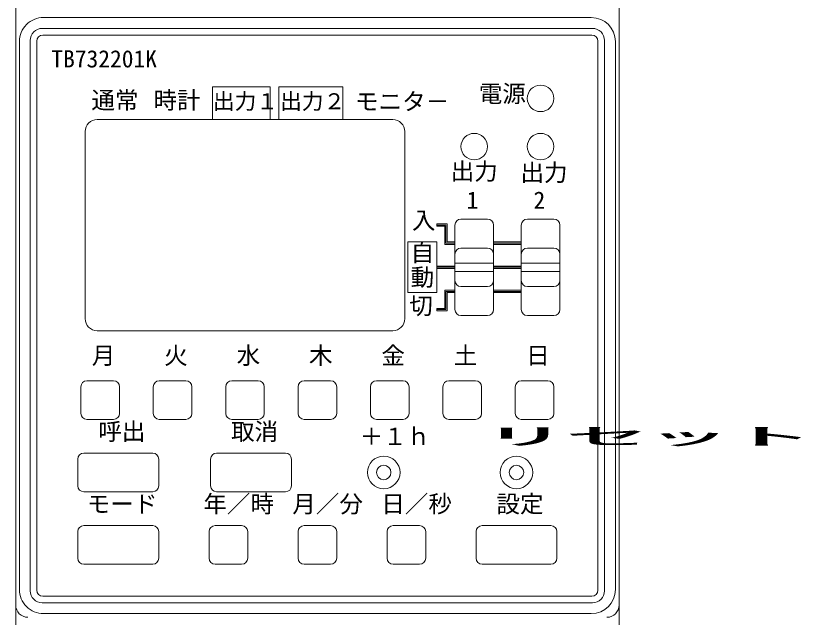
# Model space of a CAD drawing. Units: millimetres, scale not verified. Extents: x -99335 to 21988, y -1567 to 4168.
# Drawn here: x -17452.8 to -16996.1, y 1722.5 to 2072.2 of the extents above; entities that cross this region are included whole.
import ezdxf
from ezdxf.enums import TextEntityAlignment as Align

# ---------------------------------------------------------------- set-up
doc = ezdxf.new("R2010")
doc.units = ezdxf.units.MM
doc.header["$LTSCALE"] = 10
doc.layers.add('1-4__4-0_', color=7, linetype='Continuous', lineweight=18)
doc.styles.add('ＭＳ ゴシック', font='')
doc.styles.get('ＭＳ ゴシック').set_extended_font_data('MS Gothic')

msp = doc.modelspace()

# ---------------------------------------------------------------- linework, layer by layer
at = {"layer": '1-4__4-0_'}
for p, q in [((-17452.85, 2234.58), (-17452.85, 1648.79)), ((-17102.08, 2234.58), (-17102.08, 1648.79)), ((-17436.71, 2071.12), (-17118.21, 2071.12)), ((-17437.41, 2064.8), (-17117.51, 2064.8)), ((-17437.06, 2060.95), (-17117.86, 2060.95)), ((-17450.74, 1738.59), (-17450.74, 2057.09)), ((-17444.43, 2057.79), (-17444.43, 1737.89)), ((-17440.57, 2057.44), (-17440.57, 1738.24)), ((-17114.35, 2057.44), (-17114.35, 1738.24)), ((-17110.49, 2057.79), (-17110.49, 1737.89)), ((-17104.18, 1738.59), (-17104.18, 2057.09)), ((-17338.36, 2030.78), (-17338.36, 2011.84)), ((-17338.36, 2030.78), (-17304.82, 2030.78)), ((-17304.82, 2030.78), (-17304.82, 2011.84)), ((-17299.91, 2030.78), (-17299.91, 2011.84)), ((-17299.91, 2030.78), (-17262.73, 2030.78)), ((-17262.73, 2030.78), (-17262.73, 2011.84)), ((-17405.49, 2011.84), (-17233.61, 2011.84)), ((-17412.51, 2004.82), (-17412.51, 1896.08)), ((-17226.6, 2004.82), (-17226.6, 1896.08)), ((-17208.01, 1951.15), (-17202.05, 1951.15)), ((-17208.01, 1949.75), (-17208.01, 1951.15)), ((-17208.01, 1950.45), (-17202.75, 1950.45)), ((-17202.75, 1950.45), (-17202.75, 1939.93)), ((-17202.05, 1951.15), (-17202.05, 1940.63)), ((-17197.49, 1950.45), (-17197.49, 1901.35)), ((-17193.98, 1953.96), (-17178.54, 1953.96)), ((-17175.04, 1950.45), (-17175.04, 1901.35)), ((-17158.9, 1950.45), (-17158.9, 1901.35)), ((-17155.39, 1953.96), (-17139.96, 1953.96)), ((-17136.45, 1950.45), (-17136.45, 1901.35)), ((-17208.01, 1949.75), (-17203.45, 1949.75)), ((-17203.45, 1949.75), (-17203.45, 1939.23)), ((-17224.85, 1940.63), (-17224.85, 1911.17)), ((-17224.85, 1940.63), (-17208.01, 1940.63)), ((-17208.01, 1940.63), (-17208.01, 1911.17)), ((-17203.45, 1939.23), (-17197.49, 1939.23)), ((-17202.75, 1939.93), (-17197.49, 1939.93)), ((-17202.05, 1940.63), (-17197.49, 1940.63)), ((-17193.98, 1937.12), (-17178.54, 1937.12)), ((-17175.04, 1940.63), (-17158.9, 1940.63)), ((-17175.04, 1939.93), (-17158.9, 1939.93)), ((-17175.04, 1939.23), (-17158.9, 1939.23)), ((-17155.39, 1937.12), (-17139.96, 1937.12)), ((-17197.49, 1928.35), (-17175.04, 1928.35)), ((-17158.9, 1928.35), (-17136.45, 1928.35)), ((-17208.01, 1925.2), (-17208.01, 1926.6)), ((-17208.01, 1926.6), (-17197.49, 1926.6)), ((-17208.01, 1925.9), (-17197.49, 1925.9)), ((-17208.01, 1925.2), (-17197.49, 1925.2)), ((-17197.49, 1923.44), (-17175.04, 1923.44)), ((-17175.04, 1926.6), (-17158.9, 1926.6)), ((-17175.04, 1925.9), (-17158.9, 1925.9)), ((-17175.04, 1925.2), (-17158.9, 1925.2)), ((-17158.9, 1923.44), (-17136.45, 1923.44)), ((-17193.98, 1914.67), (-17178.54, 1914.67)), ((-17155.39, 1914.67), (-17139.96, 1914.67)), ((-17224.85, 1911.17), (-17208.01, 1911.17)), ((-17203.45, 1912.57), (-17203.45, 1902.05)), ((-17203.45, 1912.57), (-17197.49, 1912.57)), ((-17202.75, 1911.87), (-17202.75, 1901.35)), ((-17202.75, 1911.87), (-17197.49, 1911.87)), ((-17202.05, 1911.17), (-17202.05, 1900.64)), ((-17202.05, 1911.17), (-17197.49, 1911.17)), ((-17175.04, 1912.57), (-17158.9, 1912.57)), ((-17175.04, 1911.87), (-17158.9, 1911.87)), ((-17175.04, 1911.17), (-17158.9, 1911.17)), ((-17208.01, 1902.05), (-17203.45, 1902.05)), ((-17208.01, 1900.64), (-17208.01, 1902.05)), ((-17208.01, 1901.35), (-17202.75, 1901.35)), ((-17208.01, 1900.64), (-17202.05, 1900.64)), ((-17193.98, 1897.84), (-17178.54, 1897.84)), ((-17155.39, 1897.84), (-17139.96, 1897.84)), ((-17405.49, 1889.07), (-17233.61, 1889.07)), ((-17411.45, 1859.95), (-17396.02, 1859.95)), ((-17369.36, 1859.95), (-17353.93, 1859.95)), ((-17327.27, 1859.95), (-17311.84, 1859.95)), ((-17285.18, 1859.95), (-17269.74, 1859.95)), ((-17243.09, 1859.95), (-17227.65, 1859.95)), ((-17200.99, 1859.95), (-17185.56, 1859.95)), ((-17158.9, 1859.95), (-17143.47, 1859.95)), ((-17414.96, 1856.45), (-17414.96, 1841.01)), ((-17392.51, 1856.45), (-17392.51, 1841.01)), ((-17372.87, 1856.45), (-17372.87, 1841.01)), ((-17350.42, 1856.45), (-17350.42, 1841.01)), ((-17330.78, 1856.45), (-17330.78, 1841.01)), ((-17308.33, 1856.45), (-17308.33, 1841.01)), ((-17288.68, 1856.45), (-17288.68, 1841.01)), ((-17266.24, 1856.45), (-17266.24, 1841.01)), ((-17246.59, 1856.45), (-17246.59, 1841.01)), ((-17224.14, 1856.45), (-17224.14, 1841.01)), ((-17204.5, 1856.45), (-17204.5, 1841.01)), ((-17182.05, 1856.45), (-17182.05, 1841.01)), ((-17162.41, 1856.45), (-17162.41, 1841.01)), ((-17139.96, 1856.45), (-17139.96, 1841.01)), ((-17411.45, 1837.51), (-17396.02, 1837.51)), ((-17369.36, 1837.51), (-17353.93, 1837.51)), ((-17327.27, 1837.51), (-17311.84, 1837.51)), ((-17285.18, 1837.51), (-17269.74, 1837.51)), ((-17243.09, 1837.51), (-17227.65, 1837.51)), ((-17200.99, 1837.51), (-17185.56, 1837.51)), ((-17158.9, 1837.51), (-17143.47, 1837.51)), ((-17413.21, 1817.86), (-17373.22, 1817.86)), ((-17336.04, 1817.86), (-17296.05, 1817.86)), ((-17416.72, 1814.35), (-17416.72, 1798.92)), ((-17369.71, 1814.35), (-17369.71, 1798.92)), ((-17339.55, 1814.35), (-17339.55, 1798.92)), ((-17292.54, 1814.35), (-17292.54, 1798.92)), ((-17413.21, 1795.41), (-17373.22, 1795.41)), ((-17336.04, 1795.41), (-17296.05, 1795.41)), ((-17416.72, 1772.26), (-17416.72, 1756.83)), ((-17413.21, 1775.77), (-17373.22, 1775.77)), ((-17369.71, 1772.26), (-17369.71, 1756.83)), ((-17340.43, 1772.26), (-17340.43, 1756.83)), ((-17336.92, 1775.77), (-17321.48, 1775.77)), ((-17317.98, 1772.26), (-17317.98, 1756.83)), ((-17288.69, 1772.26), (-17288.69, 1756.83)), ((-17285.18, 1775.77), (-17269.75, 1775.77)), ((-17266.24, 1772.26), (-17266.24, 1756.83)), ((-17236.95, 1772.26), (-17236.95, 1756.83)), ((-17233.44, 1775.77), (-17218.01, 1775.77)), ((-17214.5, 1772.26), (-17214.5, 1756.83)), ((-17185.21, 1772.26), (-17185.21, 1756.83)), ((-17181.7, 1775.77), (-17141.71, 1775.77)), ((-17138.21, 1772.26), (-17138.21, 1756.83)), ((-17413.21, 1753.32), (-17373.22, 1753.32)), ((-17336.92, 1753.32), (-17321.48, 1753.32)), ((-17285.18, 1753.32), (-17269.75, 1753.32)), ((-17233.44, 1753.32), (-17218.01, 1753.32)), ((-17181.7, 1753.32), (-17141.71, 1753.32)), ((-17437.06, 1734.73), (-17117.86, 1734.73)), ((-17437.41, 1730.87), (-17117.51, 1730.87)), ((-17436.71, 1724.56), (-17118.21, 1724.56))]:
    msp.add_line(p, q, dxfattribs=at)
for centre, radius in [((-17147.68, 2024.12), 7.72), ((-17186.26, 1996.05), 7.72), ((-17147.68, 1996.05), 7.72), ((-17238.88, 1806.64), 9.47), ((-17161.71, 1806.64), 9.47), ((-17238.88, 1806.64), 4.21), ((-17161.71, 1806.64), 4.21)]:
    msp.add_circle(centre, radius, dxfattribs=at)
for centre, radius, start, end in [((-17436.71, 2057.09), 14.03, 89.9996, 180), ((-17118.21, 2057.09), 14.03, 0, 89.9996), ((-17437.41, 2057.79), 7.01, 90, 180), ((-17117.51, 2057.79), 7.01, 0, 90), ((-17437.06, 2057.44), 3.51, 90, 180), ((-17117.86, 2057.44), 3.51, 0, 90), ((-17405.49, 2004.82), 7.01, 90, 180), ((-17233.61, 2004.82), 7.01, 0, 90), ((-17193.98, 1950.45), 3.51, 90, 180), ((-17178.54, 1950.45), 3.51, 0, 90), ((-17155.39, 1950.45), 3.51, 90, 180), ((-17139.96, 1950.45), 3.51, 0, 90), ((-17193.98, 1933.62), 3.51, 90, 180), ((-17178.54, 1933.62), 3.51, 0, 90), ((-17155.39, 1933.62), 3.51, 90, 180), ((-17139.96, 1933.62), 3.51, 0, 90), ((-17193.98, 1918.18), 3.51, 180, 270), ((-17178.54, 1918.18), 3.51, 270, 0), ((-17155.39, 1918.18), 3.51, 180, 270), ((-17139.96, 1918.18), 3.51, 270, 0), ((-17193.98, 1901.35), 3.51, 180, 270), ((-17178.54, 1901.35), 3.51, 270, 0), ((-17155.39, 1901.35), 3.51, 180, 270), ((-17139.96, 1901.35), 3.51, 270, 0), ((-17405.49, 1896.08), 7.01, 180, 270), ((-17233.61, 1896.08), 7.01, 270, 0), ((-17411.45, 1856.45), 3.51, 90, 180), ((-17396.02, 1856.45), 3.51, 0, 90), ((-17369.36, 1856.45), 3.51, 90, 180), ((-17353.93, 1856.45), 3.51, 0, 90), ((-17327.27, 1856.45), 3.51, 90, 180), ((-17311.84, 1856.45), 3.51, 0, 90), ((-17285.18, 1856.45), 3.51, 90, 180), ((-17269.74, 1856.45), 3.51, 0, 90), ((-17243.09, 1856.45), 3.51, 90, 180), ((-17227.65, 1856.45), 3.51, 0, 90), ((-17200.99, 1856.45), 3.51, 90, 180), ((-17185.56, 1856.45), 3.51, 0, 90), ((-17158.9, 1856.45), 3.51, 90, 180), ((-17143.47, 1856.45), 3.51, 0, 90), ((-17411.45, 1841.01), 3.51, 180, 270), ((-17396.02, 1841.01), 3.51, 270.0001, 0), ((-17369.36, 1841.01), 3.51, 180, 270), ((-17353.93, 1841.01), 3.51, 270.0001, 0), ((-17327.27, 1841.01), 3.51, 180, 270), ((-17311.84, 1841.01), 3.51, 270.0001, 0), ((-17285.18, 1841.01), 3.51, 180, 270), ((-17269.74, 1841.01), 3.51, 270.0001, 0), ((-17243.09, 1841.01), 3.51, 180, 270), ((-17227.65, 1841.01), 3.51, 270.0001, 0), ((-17200.99, 1841.01), 3.51, 180, 270), ((-17185.56, 1841.01), 3.51, 270.0001, 0), ((-17158.9, 1841.01), 3.51, 180, 270), ((-17143.47, 1841.01), 3.51, 270, 0), ((-17413.21, 1814.35), 3.51, 90, 180), ((-17373.22, 1814.35), 3.51, 0, 90), ((-17336.04, 1814.35), 3.51, 90, 180), ((-17296.05, 1814.35), 3.51, 0, 90), ((-17413.21, 1798.92), 3.51, 180, 270), ((-17373.22, 1798.92), 3.51, 270.0001, 0), ((-17336.04, 1798.92), 3.51, 180, 270), ((-17296.05, 1798.92), 3.51, 270.0001, 0), ((-17413.21, 1772.26), 3.51, 90, 180), ((-17373.22, 1772.26), 3.51, 0, 90), ((-17336.92, 1772.26), 3.51, 90, 180), ((-17321.48, 1772.26), 3.51, 0, 90), ((-17285.18, 1772.26), 3.51, 90, 180), ((-17269.75, 1772.26), 3.51, 0, 90), ((-17233.44, 1772.26), 3.51, 90, 180), ((-17218.01, 1772.26), 3.51, 0, 90), ((-17181.7, 1772.26), 3.51, 90, 180), ((-17141.71, 1772.26), 3.51, 0, 90), ((-17413.21, 1756.83), 3.51, 180, 270), ((-17373.22, 1756.83), 3.51, 270.0001, 0), ((-17336.92, 1756.83), 3.51, 180, 270), ((-17321.48, 1756.83), 3.51, 270.0001, 0), ((-17285.18, 1756.83), 3.51, 180, 270), ((-17269.75, 1756.83), 3.51, 270.0001, 0), ((-17233.44, 1756.83), 3.51, 180, 270), ((-17218.01, 1756.83), 3.51, 270.0001, 0), ((-17181.7, 1756.83), 3.51, 180, 270), ((-17141.71, 1756.83), 3.51, 270.0001, 0), ((-17436.71, 1738.59), 14.03, 180, 270.0004), ((-17437.41, 1737.89), 7.01, 180, 270), ((-17437.06, 1738.24), 3.51, 180, 270), ((-17118.21, 1738.59), 14.03, 270.0004, 0), ((-17117.86, 1738.24), 3.51, 270, 0), ((-17117.51, 1737.89), 7.01, 270, 0), ((-17445.83, 1729.47), 7.01, 180, 270), ((-17109.09, 1729.47), 7.01, 270, 0)]:
    msp.add_arc(centre, radius, start, end, dxfattribs=at)

# ---------------------------------------------------------------- texts
at = {"layer": '1-4__4-0_', "style": 'ＭＳ ゴシック'}
for s, height, p in [('TB732201K', 10.03, (-17432.13, 2039.09)), ('電源', 10.03, (-17183.64, 2018.85)), ('通常', 10.03, (-17408.84, 2015.05)), ('時計', 10.03, (-17372.77, 2015.05)), ('出力１', 9.258, (-17338.21, 2015.05)), ('出力２', 9.258, (-17299.13, 2015.05)), ('モニタ－', 10.03, (-17255.55, 2014.3)), ('出力', 10.03, (-17199.94, 1973.72)), ('出力', 10.03, (-17159.37, 1972.97)), ('1', 10.03, (-17190.69, 1956.94)), ('2', 10.03, (-17151.81, 1956.94)), ('入', 10.03, (-17222.49, 1945.17)), ('自', 10.03, (-17223.24, 1926.38)), ('動', 10.03, (-17223.24, 1912.1)), ('切', 10.03, (-17223.99, 1895.57)), ('月', 10.03, (-17408.61, 1866.62)), ('火', 10.03, (-17366.52, 1866.62)), ('水', 10.03, (-17324.43, 1866.62)), ('木', 10.03, (-17282.33, 1866.62)), ('金', 10.03, (-17240.24, 1866.62)), ('土', 10.03, (-17198.15, 1866.62)), ('日', 10.03, (-17156.06, 1866.62)), ('呼出', 10.03, (-17404.83, 1822.42)), ('取消', 10.03, (-17327.66, 1822.42)), ('＋１ｈ', 10.03, (-17252.88, 1819.62)), ('モード', 10.03, (-17411.51, 1780.33)), ('年／時', 10.03, (-17343.74, 1780.33)), ('月／分', 10.03, (-17292, 1780.33)), ('日／秒', 10.03, (-17240.27, 1780.33)), ('設定', 10.03, (-17173.33, 1780.33))]:
    msp.add_text(s, height=height, dxfattribs=at).set_placement(p, align=Align.BOTTOM_LEFT)
at = {"layer": '1-4__4-0_', "style": 'ＭＳ ゴシック', "width": 7}
msp.add_text('ﾘｾｯﾄ', height=10.03, dxfattribs=at).set_placement((-17180.37, 1819.62), align=Align.BOTTOM_LEFT)

doc.saveas('drawing.dxf')
